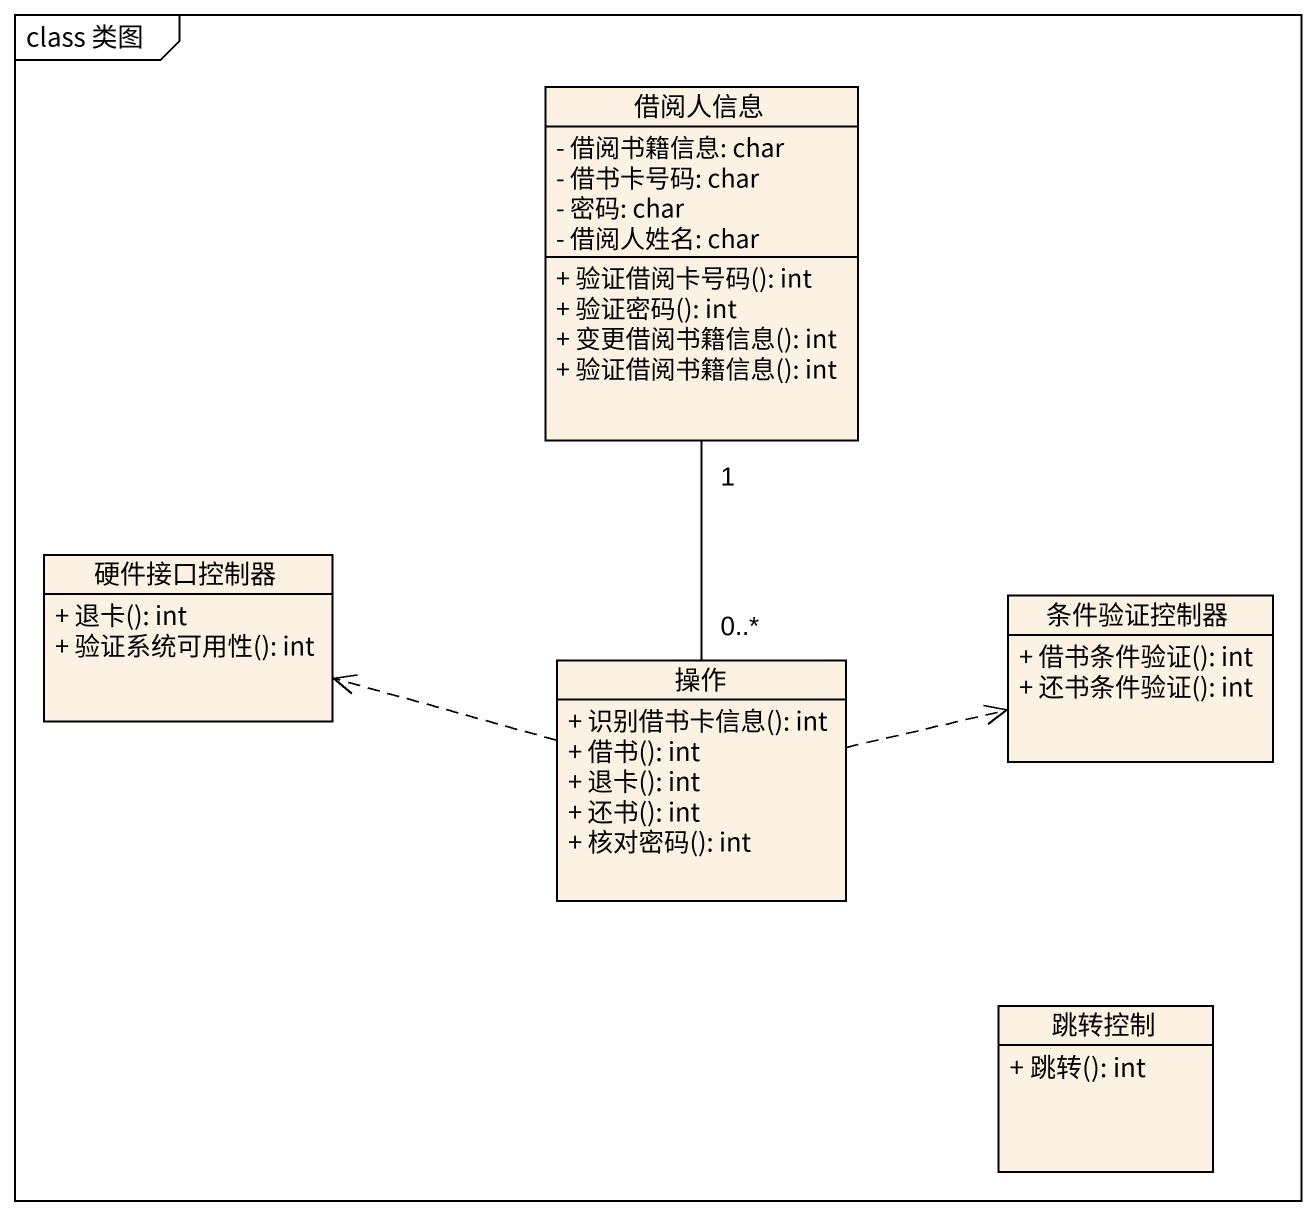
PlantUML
@startuml
mainframe class 类图
hide circle
hide empty members
skinparam classAttributeIconSize 0
class 借阅人信息 #FCF2E3 {
  - 借阅书籍信息: char
  - 借书卡号码: char
  - 密码: char
  - 借阅人姓名: char
  + 验证借阅卡号码(): int
  + 验证密码(): int
  + 变更借阅书籍信息(): int
  + 验证借阅书籍信息(): int
}
class 硬件接口控制器 #FCF2E3 {
  + 退卡(): int
  + 验证系统可用性(): int
}
class 操作 #FCF2E3 {
  + 识别借书卡信息(): int
  + 借书(): int
  + 退卡(): int
  + 还书(): int
  + 核对密码(): int
}
class 条件验证控制器 #FCF2E3 {
  + 借书条件验证(): int
  + 还书条件验证(): int
}
class 跳转控制 #FCF2E3 {
  + 跳转(): int
}
操作 "0..*" -up- "1" 借阅人信息
操作 .left.> 硬件接口控制器
操作 .right.> 条件验证控制器
@enduml
